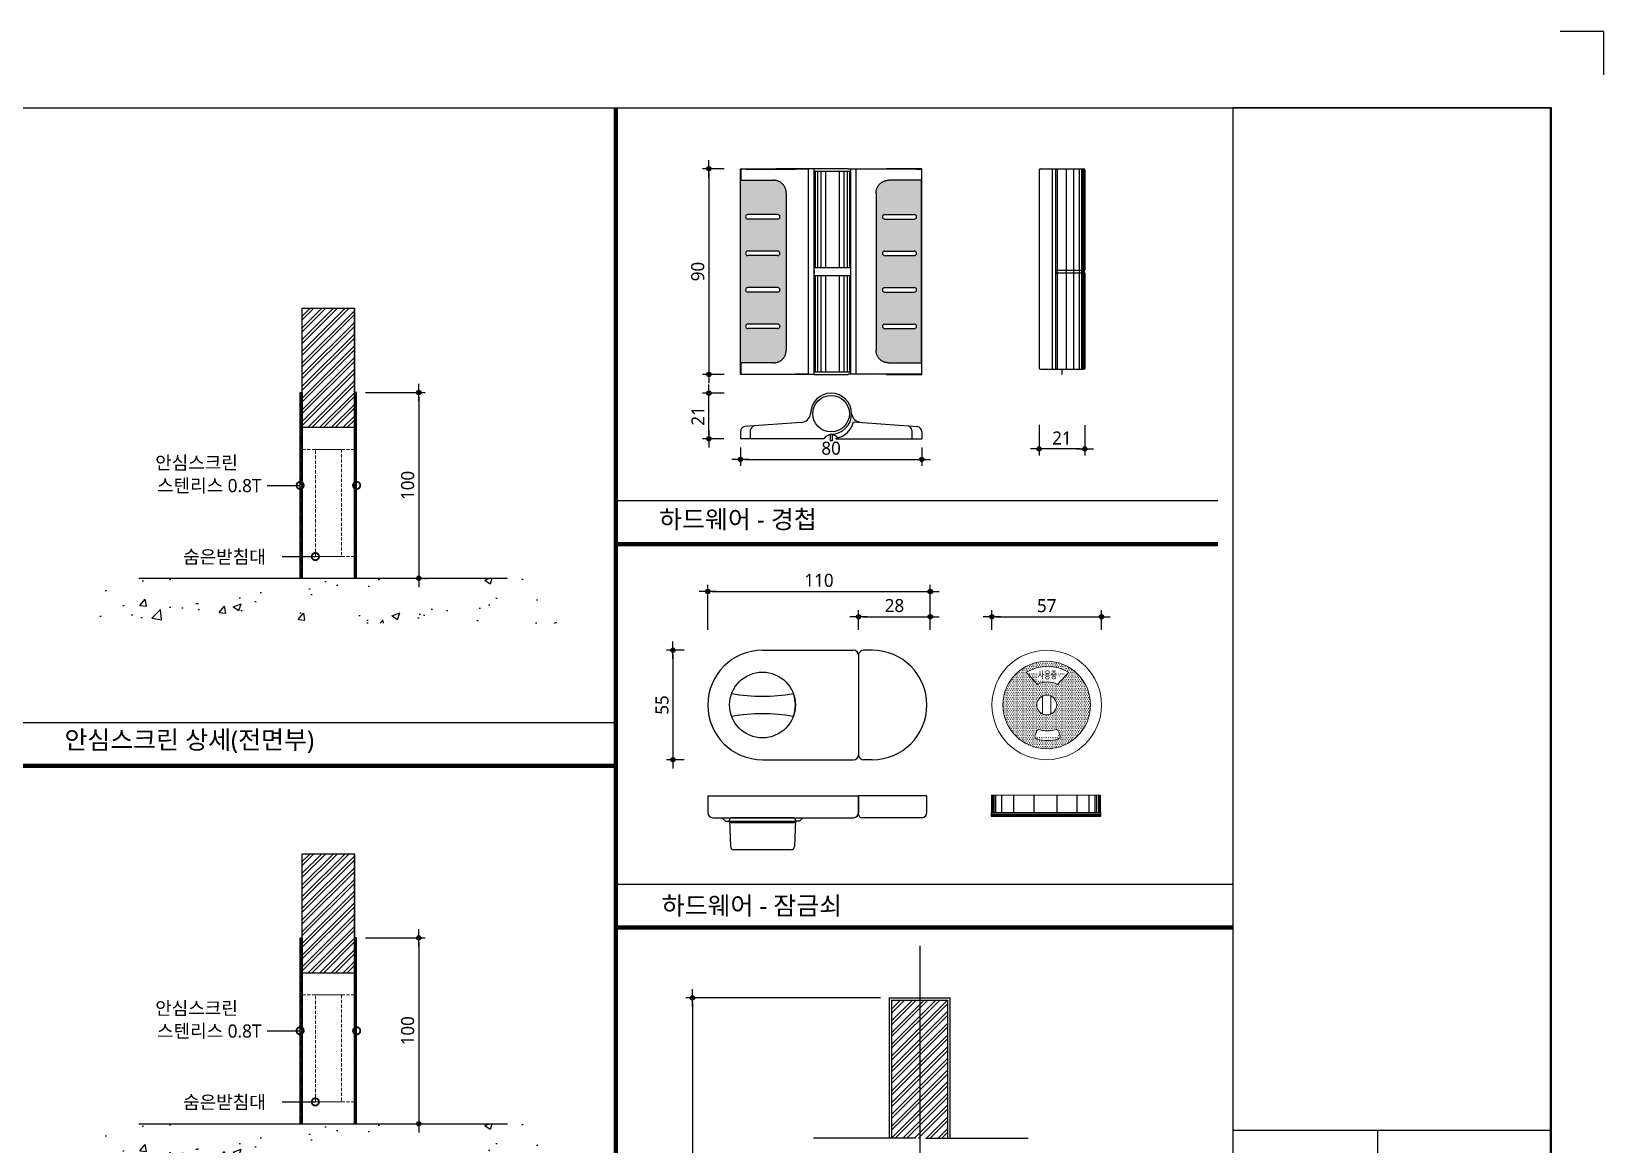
# Model space of a CAD drawing. Extents: x -255 to 8105, y -176 to 5714.
# Drawn here: x 4489 to 8105, y 3153 to 5714 of the extents above; entities that cross this region are included whole.
import ezdxf
from ezdxf.enums import TextEntityAlignment as Align

# ---------------------------------------------------------------- set-up
doc = ezdxf.new("R2010")
doc.units = 0
doc.header["$LTSCALE"] = 30
doc.linetypes.add('CEN', pattern=[62, 60, -1, 0, -1])
doc.linetypes.add('HIDDEN', pattern=[0.375, 0.25, -0.125])
doc.layers.get('0').update_dxf_attribs({"linetype": 'CONTINUOUS'})
doc.layers.get('DEFPOINTS').update_dxf_attribs({"linetype": 'CONTINUOUS'})
for name, color, linetype in [('02---제품선', 4, 'CONTINUOUS'), ('C', 2, 'CONTINUOUS'), ('curior-0Line', 252, 'CONTINUOUS'), ('DIM', 7, 'CONTINUOUS'), ('HAT', 8, 'CONTINUOUS'), ('HID', 9, 'HIDDEN'), ('TIT', 3, 'CONTINUOUS'), ('문자', 3, 'CONTINUOUS'), ('부자재', 4, 'CONTINUOUS'), ('잠금쇠(회전형)', 4, 'CONTINUOUS'), ('중심선', 1, 'CEN'), ('치수', 1, 'CONTINUOUS'), ('판넬', 2, 'CONTINUOUS'), ('해치', 8, 'CONTINUOUS')]:
    doc.layers.add(name, color=color, linetype=linetype)
doc.styles.add('HDW', font='gulim.ttc')
doc.styles.add('돋움', font='malgun.ttf')
doc.dimstyles.new('10', dxfattribs={"dimscale": 10, "dimtxt": 3, "dimasz": 1, "dimexe": 1.5, "dimexo": 2, "dimgap": 1, "dimtad": 1, "dimdec": 0, "dimlunit": 6, "dimtxsty": '돋움', "dimblk": 'DIMDOT', "dimcen": -1, "dimdle": 1.5, "dimclrt": 3, "dimazin": 3, "dimtfac": 1, "dimtdec": 0, "dimtix": 1, "dimtmove": 2, "dimatfit": 3, "dimldrblk": 'DIMDOT', "dimarcsym": 0})

# ---------------------------------------------------------------- blocks, each defined once
blk = doc.blocks.new('DIMDOT')
at = {"linetype": 'Continuous'}
blk.add_line((-2, 0), (2, 0), dxfattribs=at)
for radius in [0.5, 0.25]:
    blk.add_circle((0, 0), radius, dxfattribs=at)
blk = doc.blocks.new('*D569')
at = {"layer": 'DEFPOINTS', "color": 0}
for p in [(44190.8, -2335.7), (43678.8, -2444.3), (44190.8, -2444.3)]:
    blk.add_point(p, dxfattribs=at)
at = {"layer": 'DIM', "color": 0, "lineweight": -2, "ltscale": 10}
for p, q in [((43678.8, -2424.3), (43678.8, -2320.7)), ((43688.8, -2335.7), (44180.8, -2335.7)), ((44190.8, -2424.3), (44190.8, -2320.7))]:
    blk.add_line(p, q, dxfattribs=at)
at = {"layer": 'DIM', "color": 0, "lineweight": -2, "xscale": 10, "yscale": 10, "zscale": 10, "rotation": 180}
blk.add_blockref('DIMDOT', (43678.8, -2335.7), dxfattribs=at)
at = {"layer": 'DIM', "color": 0, "lineweight": -2, "xscale": 10, "yscale": 10, "zscale": 10}
blk.add_blockref('DIMDOT', (44190.8, -2335.7), dxfattribs=at)
at = {"layer": 'DIM', "color": 3, "insert": (43934.8, -2310.1), "char_height": 30, "attachment_point": 5, "style": '돋움'}
blk.add_mtext('110', dxfattribs=at)
blk = doc.blocks.new('*D570')
at = {"layer": 'DEFPOINTS', "color": 0}
for p in [(44190.8, -2393.7), (44025.8, -2444.3), (44190.8, -2444.3)]:
    blk.add_point(p, dxfattribs=at)
at = {"layer": 'DIM', "color": 0, "lineweight": -2, "ltscale": 10}
for p, q in [((44025.8, -2424.3), (44025.8, -2378.7)), ((44190.8, -2424.3), (44190.8, -2378.7)), ((44035.8, -2393.7), (44180.8, -2393.7))]:
    blk.add_line(p, q, dxfattribs=at)
at = {"layer": 'DIM', "color": 0, "lineweight": -2, "xscale": 10, "yscale": 10, "zscale": 10, "rotation": 180}
blk.add_blockref('DIMDOT', (44025.8, -2393.7), dxfattribs=at)
at = {"layer": 'DIM', "color": 0, "lineweight": -2, "xscale": 10, "yscale": 10, "zscale": 10}
blk.add_blockref('DIMDOT', (44190.8, -2393.7), dxfattribs=at)
at = {"layer": 'DIM', "color": 3, "insert": (44108.3, -2368.2), "char_height": 30, "attachment_point": 5, "style": '돋움'}
blk.add_mtext('28', dxfattribs=at)
blk = doc.blocks.new('*D571')
at = {"layer": 'DEFPOINTS', "color": 0}
for p in [(44584.5, -2393.7), (44332.5, -2444.3), (44584.5, -2444.3)]:
    blk.add_point(p, dxfattribs=at)
at = {"layer": 'DIM', "color": 0, "lineweight": -2, "ltscale": 10}
for p, q in [((44332.5, -2424.3), (44332.5, -2378.7)), ((44584.5, -2424.3), (44584.5, -2378.7)), ((44342.5, -2393.7), (44574.5, -2393.7))]:
    blk.add_line(p, q, dxfattribs=at)
at = {"layer": 'DIM', "color": 0, "lineweight": -2, "xscale": 10, "yscale": 10, "zscale": 10, "rotation": 180}
blk.add_blockref('DIMDOT', (44332.5, -2393.7), dxfattribs=at)
at = {"layer": 'DIM', "color": 0, "lineweight": -2, "xscale": 10, "yscale": 10, "zscale": 10}
blk.add_blockref('DIMDOT', (44584.5, -2393.7), dxfattribs=at)
at = {"layer": 'DIM', "color": 3, "insert": (44458.5, -2368.4), "char_height": 30, "attachment_point": 5, "style": '돋움'}
blk.add_mtext('57', dxfattribs=at)
blk = doc.blocks.new('*D572')
at = {"layer": 'DEFPOINTS', "color": 0}
for p in [(43736.5, -1363), (43681.4, -1836.1), (43736.5, -1836.1)]:
    blk.add_point(p, dxfattribs=at)
at = {"layer": 'DIM', "color": 0, "lineweight": -2, "ltscale": 10}
for p, q in [((43716.5, -1363), (43666.4, -1363)), ((43681.4, -1373), (43681.4, -1826.1)), ((43716.5, -1836.1), (43666.4, -1836.1))]:
    blk.add_line(p, q, dxfattribs=at)
at = {"layer": 'DIM', "color": 0, "lineweight": -2, "xscale": 10, "yscale": 10, "zscale": 10}
for p, rotation in [((43681.4, -1363), 90), ((43681.4, -1836.1), 270)]:
    blk.add_blockref('DIMDOT', p, dxfattribs=dict(at, rotation=rotation))
at = {"layer": 'DIM', "color": 3, "insert": (43655.9, -1599.5), "char_height": 30, "attachment_point": 5, "rotation": 90, "style": '돋움'}
blk.add_mtext('90', dxfattribs=at)
blk = doc.blocks.new('*D573')
at = {"layer": 'DEFPOINTS', "color": 0}
for p in [(43754.1, -1984.3), (44171.1, -1984.3), (44171.1, -2031.7)]:
    blk.add_point(p, dxfattribs=at)
at = {"layer": 'DIM', "color": 0, "lineweight": -2, "ltscale": 10}
for p, q in [((43754.1, -2004.3), (43754.1, -2046.7)), ((44171.1, -2004.3), (44171.1, -2046.7)), ((43764.1, -2031.7), (44161.1, -2031.7))]:
    blk.add_line(p, q, dxfattribs=at)
at = {"layer": 'DIM', "color": 0, "lineweight": -2, "xscale": 10, "yscale": 10, "zscale": 10, "rotation": 180}
blk.add_blockref('DIMDOT', (43754.1, -2031.7), dxfattribs=at)
at = {"layer": 'DIM', "color": 0, "lineweight": -2, "xscale": 10, "yscale": 10, "zscale": 10}
blk.add_blockref('DIMDOT', (44171.1, -2031.7), dxfattribs=at)
at = {"layer": 'DIM', "color": 3, "insert": (43962.6, -2006.2), "char_height": 30, "attachment_point": 5, "style": '돋움'}
blk.add_mtext('80', dxfattribs=at)
blk = doc.blocks.new('*D574')
at = {"layer": 'DEFPOINTS', "color": 0}
for p in [(43681.4, -1879.3), (43736.5, -1879.3), (43735.8, -1984.3)]:
    blk.add_point(p, dxfattribs=at)
at = {"layer": 'DIM', "color": 0, "lineweight": -2, "ltscale": 10}
for p, q in [((43716.5, -1879.3), (43666.4, -1879.3)), ((43681.4, -1974.3), (43681.4, -1889.3)), ((43715.8, -1984.3), (43666.4, -1984.3))]:
    blk.add_line(p, q, dxfattribs=at)
at = {"layer": 'DIM', "color": 0, "lineweight": -2, "xscale": 10, "yscale": 10, "zscale": 10}
for p, rotation in [((43681.4, -1879.3), 90), ((43681.4, -1984.3), 270)]:
    blk.add_blockref('DIMDOT', p, dxfattribs=dict(at, rotation=rotation))
at = {"layer": 'DIM', "color": 3, "insert": (43656.1, -1931.8), "char_height": 30, "attachment_point": 5, "rotation": 90, "style": '돋움'}
blk.add_mtext('21', dxfattribs=at)
blk = doc.blocks.new('*D575')
at = {"layer": 'DEFPOINTS', "color": 0}
for p in [(44440.9, -1932.1), (44545.9, -1932.9), (44440.9, -2007.8)]:
    blk.add_point(p, dxfattribs=at)
at = {"layer": 'DIM', "color": 0, "lineweight": -2, "ltscale": 10}
for p, q in [((44440.9, -1952.1), (44440.9, -2022.8)), ((44545.9, -1952.9), (44545.9, -2022.8)), ((44535.9, -2007.8), (44450.9, -2007.8))]:
    blk.add_line(p, q, dxfattribs=at)
at = {"layer": 'DIM', "color": 0, "lineweight": -2, "xscale": 10, "yscale": 10, "zscale": 10, "rotation": 180}
blk.add_blockref('DIMDOT', (44440.9, -2007.8), dxfattribs=at)
at = {"layer": 'DIM', "color": 0, "lineweight": -2, "xscale": 10, "yscale": 10, "zscale": 10}
blk.add_blockref('DIMDOT', (44545.9, -2007.8), dxfattribs=at)
at = {"layer": 'DIM', "color": 3, "insert": (44493.4, -1982.5), "char_height": 30, "attachment_point": 5, "style": '돋움'}
blk.add_mtext('21', dxfattribs=at)
blk = doc.blocks.new('*D576')
at = {"layer": 'DEFPOINTS', "color": 0}
for p in [(43644.5, -2470.9), (43598.8, -2722.9), (43644.5, -2722.9)]:
    blk.add_point(p, dxfattribs=at)
at = {"layer": 'DIM', "color": 0, "lineweight": -2, "ltscale": 10}
for p, q in [((43624.5, -2470.9), (43583.8, -2470.9)), ((43598.8, -2480.9), (43598.8, -2712.9)), ((43624.5, -2722.9), (43583.8, -2722.9))]:
    blk.add_line(p, q, dxfattribs=at)
at = {"layer": 'DIM', "color": 0, "lineweight": -2, "xscale": 10, "yscale": 10, "zscale": 10}
for p, rotation in [((43598.8, -2470.9), 90), ((43598.8, -2722.9), 270)]:
    blk.add_blockref('DIMDOT', p, dxfattribs=dict(at, rotation=rotation))
at = {"layer": 'DIM', "color": 3, "insert": (43573.6, -2596.9), "char_height": 30, "attachment_point": 5, "rotation": 90, "style": '돋움'}
blk.add_mtext('55', dxfattribs=at)
blk = doc.blocks.new('*D577')
at = {"layer": 'DEFPOINTS', "color": 0}
for p in [(44096.3, -3270.9), (43643.4, -5609.9), (44096.3, -5609.9)]:
    blk.add_point(p, dxfattribs=at)
at = {"layer": 'DIM', "color": 0, "lineweight": -2, "ltscale": 10}
for p, q in [((44076.3, -3270.9), (43628.4, -3270.9)), ((43643.4, -3280.9), (43643.4, -5599.9)), ((44076.3, -5609.9), (43628.4, -5609.9))]:
    blk.add_line(p, q, dxfattribs=at)
at = {"layer": 'DIM', "color": 0, "lineweight": -2, "xscale": 10, "yscale": 10, "zscale": 10}
for p, rotation in [((43643.4, -3270.9), 90), ((43643.4, -5609.9), 270)]:
    blk.add_blockref('DIMDOT', p, dxfattribs=dict(at, rotation=rotation))
at = {"layer": 'DIM', "color": 3, "insert": (43618.2, -4440.4), "char_height": 30, "attachment_point": 5, "rotation": 90, "style": '돋움'}
blk.add_mtext('VAR.', dxfattribs=at)
blk = doc.blocks.new('A$C13EB2441')
for p, q in [((0.84, 7.37), (0.84, 14.11)), ((0.84, 6.74), (0.84, 0))]:
    blk.add_line(p, q)
blk = doc.blocks.new('*D579')
at = {"layer": 'DEFPOINTS', "color": 0}
for p in [(42871.3, -3132.8), (42871.3, -3560.3), (43014.2, -3560.3)]:
    blk.add_point(p, dxfattribs=at)
at = {"layer": 'DIM', "color": 0, "lineweight": -2, "ltscale": 10}
for p, q in [((42891.3, -3132.8), (43029.2, -3132.8)), ((43014.2, -3142.8), (43014.2, -3550.3)), ((42891.3, -3560.3), (43029.2, -3560.3))]:
    blk.add_line(p, q, dxfattribs=at)
at = {"layer": 'DIM', "color": 0, "lineweight": -2, "xscale": 10, "yscale": 10, "zscale": 10}
for p, rotation in [((43014.2, -3132.8), 90), ((43014.2, -3560.3), 270)]:
    blk.add_blockref('DIMDOT', p, dxfattribs=dict(at, rotation=rotation))
at = {"layer": 'DIM', "color": 3, "insert": (42988.6, -3346.5), "char_height": 30, "attachment_point": 5, "rotation": 90, "style": '돋움'}
blk.add_mtext('100', dxfattribs=at)
blk = doc.blocks.new('_DOTSMALL')
at = {"color": 0, "linetype": 'ByBlock', "const_width": 0.5}
blk.add_lwpolyline([(-0.0625, 0, 1), (0.0625, 0, 1)], format="xyb", close=True, dxfattribs=at)
blk = doc.blocks.new('A$C63EC304E')
at = {"layer": '치수', "color": 1, "xscale": 2.5, "yscale": 2.5, "zscale": 2.5, "rotation": 234.3098741996962}
blk.add_blockref('_DOTSMALL', (0.31, 0.31), dxfattribs=at)
blk = doc.blocks.new('A$C2BC9653E')
at = {"layer": '치수', "xscale": 0.3333333333333333, "yscale": 0.3333333333333333, "zscale": 0.3333333333333333}
blk.add_blockref('A$C63EC304E', (0, 0), dxfattribs=at)
blk = doc.blocks.new('A$C7FC71301')
at = {"layer": '치수', "rotation": 180}
blk.add_blockref('A$C2BC9653E', (0.208, 0.208), dxfattribs=at)
blk = doc.blocks.new('A$C4A20372B')
at = {"layer": '치수'}
blk.add_blockref('A$C7FC71301', (0, 0), dxfattribs=at)
blk = doc.blocks.new('A$C566469F5')
at = {"layer": '치수'}
blk.add_blockref('A$C4A20372B', (0, 0), dxfattribs=at)
blk = doc.blocks.new('A$C7E317CD4')
at = {"layer": '해치', "xscale": 2, "yscale": 2, "zscale": 2}
blk.add_blockref('A$C566469F5', (0, 0), dxfattribs=at)
blk = doc.blocks.new('A$C601D7F27')
at = {"layer": '치수'}
blk.add_blockref('A$C7E317CD4', (0, 0), dxfattribs=at)
blk = doc.blocks.new('A$C38802C08')
at = {"layer": '치수'}
blk.add_blockref('A$C601D7F27', (0, 0), dxfattribs=at)
blk = doc.blocks.new('*D580')
at = {"layer": 'DEFPOINTS', "color": 0}
for p in [(42871.3, -1877.9), (42871.3, -2305.4), (43014.2, -2305.4)]:
    blk.add_point(p, dxfattribs=at)
at = {"layer": 'DIM', "color": 0, "lineweight": -2, "ltscale": 10}
for p, q in [((42891.3, -1877.9), (43029.2, -1877.9)), ((43014.2, -1887.9), (43014.2, -2295.4)), ((42891.3, -2305.4), (43029.2, -2305.4))]:
    blk.add_line(p, q, dxfattribs=at)
at = {"layer": 'DIM', "color": 0, "lineweight": -2, "xscale": 10, "yscale": 10, "zscale": 10}
for p, rotation in [((43014.2, -1877.9), 90), ((43014.2, -2305.4), 270)]:
    blk.add_blockref('DIMDOT', p, dxfattribs=dict(at, rotation=rotation))
at = {"layer": 'DIM', "color": 3, "insert": (42988.6, -2091.6), "char_height": 30, "attachment_point": 5, "rotation": 90, "style": '돋움'}
blk.add_mtext('100', dxfattribs=at)
blk = doc.blocks.new('UNI-16', base_point=(37634, -6761))
h = blk.add_hatch()
h.set_pattern_fill('ANSI31', color=2, style=0)
h.set_pattern_definition([(45, (40851.8218, -3842.0984), (-2.245064, 2.245064), [])])
h.paths.add_polyline_path([(42871.3, -2093.7, -1), (42871.3, -2089.5), (42871.3, -1877.9), (42866.3, -1877.9), (42866.3, -2305.4), (42871.3, -2305.4)])
h.paths.add_polyline_path([(42741.3, -2093.7), (42741.3, -2305.4), (42746.3, -2305.4), (42746.3, -1877.9), (42741.3, -1877.9), (42741.3, -2089.5, -0.156999), (42742.5, -2089.9, -0.72861)])
h = blk.add_hatch()
h.set_pattern_fill('ANSI31', color=2, style=0)
h.set_pattern_definition([(45, (40851.8218, -5097.0157), (-2.245064, 2.245064), [])])
h.paths.add_polyline_path([(42871.3, -3348.6, -1), (42871.3, -3344.5), (42871.3, -3132.8), (42866.3, -3132.8), (42866.3, -3560.3), (42871.3, -3560.3)])
h.paths.add_polyline_path([(42741.3, -3348.6), (42741.3, -3560.3), (42746.3, -3560.3), (42746.3, -3132.8), (42741.3, -3132.8), (42741.3, -3344.5, -0.156999), (42742.5, -3344.8, -0.72861)])
at = {"layer": 'HAT'}
h = blk.add_hatch(dxfattribs=at)
h.set_pattern_fill('ANSI32', color=256, scale=2, style=0)
h.set_pattern_definition([(45, (37664.973, -5682.088), (-13.470384, 13.470384), []), (45, (37673.953, -5682.088), (-13.470384, 13.470384), [])])
h.paths.add_polyline_path([(42866.3, -1684.1), (42746.3, -1684.1), (42746.3, -1958.7), (42866.3, -1958.7), (42866.3, -1877.9)])
h = blk.add_hatch(dxfattribs=at)
h.set_pattern_fill('ANSI32', color=256, scale=2, style=0)
h.set_pattern_definition([(45, (37664.973, -6937.005), (-13.470384, 13.470384), []), (45, (37673.953, -6937.005), (-13.470384, 13.470384), [])])
h.paths.add_polyline_path([(42866.3, -2939), (42746.3, -2939), (42746.3, -3213.7), (42866.3, -3213.7), (42866.3, -3132.8)])
h = blk.add_hatch(dxfattribs=at)
h.set_pattern_fill('ANSI32', color=256, scale=2, style=0)
h.set_pattern_definition([(45, (29313.655, -2220.004), (-13.470384, 13.470384), []), (45, (29322.636, -2220.004), (-13.470384, 13.470384), [])])
h.paths.add_polyline_path([(44231.3, -3593.9), (44231.3, -3275.9), (44166.3, -3275.9), (44166.3, -3593.9)])
h.paths.add_polyline_path([(44101.3, -3275.9), (44101.3, -3593.9), (44166.3, -3593.9), (44166.3, -3275.9)])
at = {"layer": '해치'}
h = blk.add_hatch(dxfattribs=at)
h.set_pattern_fill('DOTS', color=256, scale=2.628474)
h.set_pattern_definition([(0, (40792.3293, -1027.9636), (2.086351, 4.172702), [0, -4.172702])])
edge = h.paths.add_edge_path()
edge.add_line((43754.5, -1809.6), (43754.6, -1809.6))
edge.add_spline(control_points=[(43754.6, -1809.6), (43754.8, -1809.6), (43766.4, -1809.6)], knot_values=[-0.724312, -0.724312, -0.724312, 0.724312, 0.724312, 0.724312], weights=[1, 0.748956, 1], degree=2, periodic=0)
edge.add_line((43766.4, -1809.6), (43830.3, -1809.6))
edge.add_spline(control_points=[(43830.3, -1809.6), (43859.2, -1809.6), (43859.2, -1780.6)], knot_values=[-1.570796, -1.570796, -1.570796, 0, 0, 0], weights=[1, 0.707107, 1], degree=2, periodic=0)
edge.add_line((43859.2, -1780.6), (43859.2, -1418.4))
edge.add_spline(control_points=[(43859.2, -1418.4), (43859.2, -1389.5), (43830.3, -1389.5)], knot_values=[0, 0, 0, 1.570796, 1.570796, 1.570796], weights=[1, 0.707107, 1], degree=2, periodic=0)
edge.add_line((43830.3, -1389.5), (43766.4, -1389.5))
edge.add_spline(control_points=[(43766.4, -1389.5), (43754.8, -1389.5), (43754.6, -1389.5)], knot_values=[-0.724312, -0.724312, -0.724312, 0.724312, 0.724312, 0.724312], weights=[1, 0.748956, 1], degree=2, periodic=0)
edge.add_line((43754.5, -1389.5), (43754.5, -1809.6))
h.paths.add_polyline_path([(43839.5, -1468.3, -0.414214), (43844.7, -1473.5, -0.414214), (43839.5, -1478.8), (43771.1, -1478.8, -0.414214), (43765.9, -1473.5, -0.414214), (43771.1, -1468.3)], flags=16)
h.paths.add_polyline_path([(43839.5, -1552.3, -0.414214), (43844.7, -1557.5, -0.414214), (43839.5, -1562.8), (43771.1, -1562.8, -0.414214), (43765.9, -1557.5, -0.414214), (43771.1, -1552.3)], flags=16)
h.paths.add_polyline_path([(43839.5, -1636.3, -0.414214), (43844.7, -1641.6, -0.414214), (43839.5, -1646.8), (43771.1, -1646.8, -0.414214), (43765.9, -1641.6, -0.414214), (43771.1, -1636.3)], flags=16)
h.paths.add_polyline_path([(43839.5, -1720.3, -0.414214), (43844.7, -1725.6, -0.414214), (43839.5, -1730.8), (43771.1, -1730.8, -0.414214), (43765.9, -1725.6, -0.414214), (43771.1, -1720.3)], flags=16)
h = blk.add_hatch(dxfattribs=at)
h.set_pattern_fill('DOTS', color=256, scale=2.628474)
h.set_pattern_definition([(0, (40317.712, -1027.9636), (2.086351, 4.1727023), [0, -4.1727023])])
edge = h.paths.add_edge_path()
edge.add_spline(control_points=[(44066, -1418.4), (44066, -1389.5), (44094.9, -1389.5)], knot_values=[0, 0, 0, 1.570796, 1.570796, 1.570796], weights=[1, 0.707107, 1], degree=2, periodic=0)
edge.add_line((44094.9, -1389.5), (44158.8, -1389.5))
edge.add_spline(control_points=[(44158.8, -1389.5), (44170.4, -1389.5), (44170.6, -1389.5)], knot_values=[-0.724312, -0.724312, -0.724312, 0.724312, 0.724312, 0.724312], weights=[1, 0.748956, 1], degree=2, periodic=0)
edge.add_line((44170.7, -1389.5), (44170.7, -1809.6))
edge.add_line((44170.7, -1809.6), (44170.6, -1809.6))
edge.add_spline(control_points=[(44170.6, -1809.6), (44170.4, -1809.6), (44158.8, -1809.6)], knot_values=[-0.724312, -0.724312, -0.724312, 0.724312, 0.724312, 0.724312], weights=[1, 0.748956, 1], degree=2, periodic=0)
edge.add_line((44158.8, -1809.6), (44094.9, -1809.6))
edge.add_spline(control_points=[(44094.9, -1809.6), (44066, -1809.6), (44066, -1780.6)], knot_values=[-1.570796, -1.570796, -1.570796, 0, 0, 0], weights=[1, 0.707107, 1], degree=2, periodic=0)
edge.add_line((44066, -1780.6), (44066, -1418.4))
h.paths.add_polyline_path([(44085.7, -1468.3, 0.414214), (44080.5, -1473.5, 0.414214), (44085.7, -1478.8), (44154.1, -1478.8, 0.414214), (44159.3, -1473.5, 0.414214), (44154.1, -1468.3)], flags=16)
h.paths.add_polyline_path([(44085.7, -1552.3, 0.414214), (44080.5, -1557.5, 0.414214), (44085.7, -1562.8), (44154.1, -1562.8, 0.414214), (44159.3, -1557.5, 0.414214), (44154.1, -1552.3)], flags=16)
h.paths.add_polyline_path([(44085.7, -1636.3, 0.414214), (44080.5, -1641.6, 0.414214), (44085.7, -1646.8), (44154.1, -1646.8, 0.414214), (44159.3, -1641.6, 0.414214), (44154.1, -1636.3)], flags=16)
h.paths.add_polyline_path([(44085.7, -1720.3, 0.414214), (44080.5, -1725.6, 0.414214), (44085.7, -1730.8), (44154.1, -1730.8, 0.414214), (44159.3, -1725.6, 0.414214), (44154.1, -1720.3)], flags=16)
h = blk.add_hatch(dxfattribs=at)
h.set_pattern_fill('AR-CONC', color=256, style=0)
h.set_pattern_definition([(50, (40851.82, -3842.1), (182.185, -15.939), [19.05, -209.55]), (355, (40851.82, -3842.1), (-35.243, 191.057), [15.24, -167.64]), (100.451, (40867, -3843.43), (146.943, 175.117), [16.19, -178.09]), (46.184, (40851.82, -3791.3), (271.079, -42.042), [28.575, -314.325]), (96.636, (40874.4, -3794.8), (237.404, 247.426), [24.285, -267.135]), (351.184, (40851.82, -3791.3), (237.405, 247.425), [22.86, -251.46]), (21, (40877.22, -3804), (151.615, -102.2655), [19.05, -209.55]), (326, (40877.22, -3804), (61.802, 184.188), [15.24, -167.64]), (71.4514, (40889.86, -3812.52), (213.416, 81.923), [16.19, -178.09]), (37.5, (40851.82, -3842.1), (3.0886, 84.555), [0, -165.608, 0, -170.18, 0, -168.275]), (7.5, (40851.82, -3842.1), (66.8197, 100.1806), [0, -97.028, 0, -161.798, 0, -64.135]), (327.5, (40795.18, -3842.1), (135.5906, -5.7287), [0, -63.5, 0, -198.12, 0, -262.89]), (317.5, (40769.78, -3842.1), (148.129, 25.4265), [0, -82.55, 0, -131.572, 0, -186.69])])
h.paths.add_polyline_path([(43331.4, -2408.3), (43331.4, -2305.4), (42281.2, -2305.4), (42281.2, -2408.3)])
h = blk.add_hatch(dxfattribs=at)
h.set_pattern_fill('DOTS', color=256, scale=2.628474)
h.set_pattern_definition([(0, (38764.524, -6054.241), (2.086351, 4.1727023), [0, -4.1727023])])
edge = h.paths.add_edge_path(flags=16)
edge.add_arc((44458.5, -2596.9), 22.9, 0, 360)
edge = h.paths.add_edge_path(flags=16)
edge.add_arc((44460.3, -2592.5), 48.7, 61.8696, 118.1304)
edge.add_line((44411.6, -2521.2), (44437.4, -2549.6))
edge.add_arc((44460.3, -2609.3), 100.7, 61.0478, 118.9522)
edge.add_line((44509.1, -2521.2), (44483.3, -2549.6))
edge = h.paths.add_edge_path(flags=16)
edge.add_line((44486, -2658.3), (44488.8, -2666.5))
edge.add_arc((44482.2, -2668.8), 7, 284.5315, 379.1429)
edge.add_arc((44460.3, -2584.5), 94.1, 255.4685, 284.5315)
edge.add_arc((44438.5, -2668.8), 7, 160.8571, 255.4685)
edge.add_line((44434.7, -2658.3), (44431.9, -2666.5))
edge.add_arc((44441.3, -2660.6), 7, 72.2332, 160.8571)
edge.add_arc((44460.3, -2601.3), 55.3, 252.2332, 287.7668)
edge.add_arc((44479.4, -2660.6), 7, 19.1429, 107.7668)
h.paths.add_polyline_path([(44434, -2542.7), (44434, -2513.4), (44486.3, -2513.4), (44486.3, -2542.7)], flags=8)
h.paths.add_polyline_path([(44559.2, -2596.9, 1), (44357.9, -2596.9, 1)])
h = blk.add_hatch(dxfattribs=at)
h.set_pattern_fill('AR-CONC', color=256, style=0)
h.set_pattern_definition([(50, (40851.82, -5097.02), (182.185, -15.939), [19.05, -209.55]), (355, (40851.82, -5097.02), (-35.243, 191.057), [15.24, -167.64]), (100.451, (40867, -5098.34), (146.943, 175.117), [16.19, -178.09]), (46.184, (40851.82, -5046.22), (271.079, -42.042), [28.575, -314.325]), (96.636, (40874.4, -5049.72), (237.404, 247.426), [24.285, -267.135]), (351.184, (40851.82, -5046.22), (237.405, 247.425), [22.86, -251.46]), (21, (40877.22, -5058.92), (151.615, -102.2655), [19.05, -209.55]), (326, (40877.22, -5058.92), (61.802, 184.188), [15.24, -167.64]), (71.4514, (40889.86, -5067.44), (213.416, 81.923), [16.19, -178.09]), (37.5, (40851.82, -5097.016), (3.0886, 84.555), [0, -165.608, 0, -170.18, 0, -168.275]), (7.5, (40851.82, -5097.02), (66.8197, 100.1806), [0, -97.028, 0, -161.798, 0, -64.135]), (327.5, (40795.18, -5097.016), (135.5906, -5.7287), [0, -63.5, 0, -198.12, 0, -262.89]), (317.5, (40769.78, -5097.02), (148.129, 25.4265), [0, -82.55, 0, -131.572, 0, -186.69])])
h.paths.add_polyline_path([(43331.4, -3663.3), (43331.4, -3560.3), (42281.2, -3560.3), (42281.2, -3663.3)])
at = {"color": 2}
for p, q in [((45739.3, -1047), (45639.3, -1047)), ((45739.3, -1047), (45639.3, -1047)), ((45739.3, -1047), (45639.3, -1047)), ((45739.3, -1047), (45739.3, -1147)), ((45739.3, -1047), (45739.3, -1147)), ((45739.3, -1047), (45739.3, -1147)), ((45739.3, -1047), (45739.3, -1147)), ((45739.3, -1047), (45739.3, -1147)), ((45739.3, -1047), (45739.3, -1147)), ((45739.3, -1047), (45739.3, -1147)), ((45739.3, -1047), (45739.3, -1147)), ((45739.3, -1047), (45739.3, -1147)), ((45739.3, -1047), (45739.3, -1147)), ((45739.3, -1047), (45739.3, -1147)), ((44493.4, -1824.5), (44493.4, -1836.1)), ((42370.6, -2305.4), (43218.2, -2305.4)), ((42370.6, -3560.3), (43218.2, -3560.3))]:
    blk.add_line(p, q, dxfattribs=at)
at = {"color": 8}
for p, q in [((43467.1, -2126.5), (44852.4, -2126.5)), ((40119.3, -2637.1), (43467.1, -2637.1)), ((43467.1, -3009.2), (44886.8, -3009.2))]:
    blk.add_line(p, q, dxfattribs=at)
at = {"color": 2}
for points in [[(37634.4, -1222.8), (44886.8, -1222.8), (44886.8, -6761.2), (37634.4, -6761.2)], [(37634.4, -1222.8), (44886.8, -1222.8), (44886.8, -6761.2), (37634.4, -6761.2)], [(37634.4, -1222.8), (45616.4, -1222.8), (45616.4, -6761.2), (37634.4, -6761.2)], [(42741.3, -1877.9), (42746.3, -1877.9), (42746.3, -2305.4), (42741.3, -2305.4)], [(42871.3, -1877.9), (42866.3, -1877.9), (42866.3, -2305.4), (42871.3, -2305.4)], [(42741.3, -3132.8), (42746.3, -3132.8), (42746.3, -3560.3), (42741.3, -3560.3)], [(42871.3, -3132.8), (42866.3, -3132.8), (42866.3, -3560.3), (42871.3, -3560.3)]]:
    blk.add_lwpolyline(points, close=True, dxfattribs=at)
at = {"color": 8, "const_width": 10}
for points in [[(43467.1, -6761.2), (43467.1, -1222.8)], [(43467.1, -2226.5), (44852.4, -2226.5)], [(40119.3, -2737.1), (43467.1, -2737.1)], [(43467.1, -3109.2), (44886.8, -3109.2)]]:
    blk.add_lwpolyline(points, dxfattribs=at)
at = {"layer": '02---제품선'}
for p, q in [((43804.8, -2470.9), (44014.2, -2470.9)), ((44025.8, -2482.5), (44025.8, -2711.3)), ((44025.8, -2482.5), (44025.8, -2711.3)), ((44056.8, -2470.9), (44037.4, -2470.9)), ((43804.8, -2722.9), (44014.2, -2722.9)), ((44056.8, -2722.9), (44037.4, -2722.9)), ((43678.8, -2805.9), (44025.8, -2805.9)), ((43678.8, -2805.9), (43678.8, -2844.7)), ((44025.8, -2805.9), (44025.8, -2844.7)), ((44182.8, -2805.9), (44025.8, -2805.9)), ((44025.8, -2848.5), (44025.8, -2805.9)), ((44182.8, -2844.7), (44182.8, -2805.9)), ((43690.5, -2856.3), (43711.8, -2856.3)), ((43711.8, -2856.3), (43897.9, -2856.3)), ((43719.5, -2864), (43711.8, -2856.3)), ((43876.5, -2856.3), (43733.1, -2856.3)), ((43890.1, -2864), (43897.9, -2856.3)), ((43897.9, -2856.3), (44014.2, -2856.3)), ((44171.2, -2856.3), (44033.6, -2856.3)), ((43719.5, -2864), (43727.3, -2864)), ((43727.3, -2864), (43882.4, -2864)), ((43729.2, -2864), (43729.2, -2860.2)), ((43729.2, -2862.1), (43731.3, -2922.5)), ((43876.5, -2867.9), (43733.1, -2867.9)), ((43880.5, -2862.1), (43878.4, -2922.5)), ((43880.4, -2864), (43880.4, -2860.2)), ((43890.1, -2864), (43882.4, -2864)), ((43870.6, -2929.9), (43739, -2929.9))]:
    blk.add_line(p, q, dxfattribs=at)
blk.add_circle((43804.8, -2596.9), 75.6, dxfattribs=at)
blk.add_circle((43804.8, -2596.9), 75.6, dxfattribs=at)
for centre, radius, start, end in [((43804.8, -2596.9), 126, 90, 180), ((44014.2, -2482.5), 11.6, 0, 90), ((44037.4, -2482.5), 11.6, 90, 180), ((44056.8, -2596.9), 126, 0, 90), ((43804.8, -2596.9), 126, 180, 270), ((43804.8, -2160.1), 416.6, 260.2031, 279.7969), ((43804.8, -2596.9), 75.6, 340.7512, 19.2488), ((44056.8, -2596.9), 126, 270, 0), ((43804.8, -3033.7), 416.6, 80.2031, 99.7969), ((44014.2, -2711.3), 11.6, 270, 0), ((44037.4, -2711.3), 11.6, 180, 270), ((43690.5, -2844.7), 11.6, 180, 270), ((43733.1, -2860.2), 3.88, 90, 180), ((43876.5, -2860.2), 3.88, 0, 90), ((44014.2, -2844.7), 11.6, 270, 0), ((44033.6, -2848.5), 7.75, 180, 270), ((44171.2, -2844.7), 11.6, 270, 0), ((43733.1, -2864), 3.88, 180, 270), ((43876.5, -2864), 3.88, 270, 0), ((43739, -2922.2), 7.75, 182, 270), ((43870.6, -2922.2), 7.75, 270, 358)]:
    blk.add_arc(centre, radius, start, end, dxfattribs=at)
at = {"layer": 'C'}
for p, q in [((44101.3, -3275.9), (44101.3, -3593.9)), ((44101.3, -3275.9), (44231.3, -3275.9)), ((44231.3, -3593.9), (44231.3, -3275.9))]:
    blk.add_line(p, q, dxfattribs=at)
at = {"layer": 'curior-0Line'}
for p, q in [((44886.8, -1222.8), (44886.8, -6760.4)), ((44887.1, -3575.3), (45619.2, -3575.3)), ((45219.4, -3575.3), (45219.4, -4129.1))]:
    blk.add_line(p, q, dxfattribs=at)
blk.add_lwpolyline([(45619.2, -1222.8), (44886.8, -1222.8), (44886.8, -6761.2), (45619.2, -6761.2)], close=True, dxfattribs=at)
at = {"layer": 'HID', "lineweight": 15}
for points in [[(42746.3, -1958.7), (42866.3, -1958.7), (42866.3, -2008.7), (42746.3, -2008.7)], [(42776.3, -2008.7), (42836.3, -2008.7), (42836.3, -2255.4), (42776.3, -2255.4)], [(42746.3, -2255.4), (42866.3, -2255.4), (42866.3, -2305.4), (42746.3, -2305.4)], [(42746.3, -3213.7), (42866.3, -3213.7), (42866.3, -3263.7), (42746.3, -3263.7)], [(42776.3, -3263.7), (42836.3, -3263.7), (42836.3, -3510.3), (42776.3, -3510.3)], [(42746.3, -3510.3), (42866.3, -3510.3), (42866.3, -3560.3), (42746.3, -3560.3)]]:
    blk.add_lwpolyline(points, close=True, dxfattribs=at)
at = {"layer": '부자재'}
for p, q in [((43754.1, -1363), (43835.4, -1363)), ((43754.1, -1836.1), (43754.1, -1363)), ((43754.1, -1363), (43754.6, -1363.5)), ((43754.6, -1363.5), (43754.6, -1389.5)), ((43766.4, -1363.8), (43880, -1364)), ((43835.6, -1363.1), (43835.4, -1363)), ((43923.2, -1363.1), (43835.6, -1363.1)), ((43910.6, -1834.9), (43910.6, -1364.2)), ((43923.2, -1363.1), (43923.2, -1836)), ((43923.2, -1363.1), (43923.2, -1363.1)), ((44002, -1363.1), (44089.6, -1363.1)), ((44007.3, -1363.1), (44007.3, -1836)), ((44019.9, -1834.9), (44019.9, -1364.2)), ((44158.8, -1363.8), (44045.2, -1364)), ((44089.6, -1363.1), (44089.8, -1363)), ((44171.1, -1363), (44089.8, -1363)), ((44171.1, -1363), (44170.6, -1363.5)), ((44170.6, -1363.5), (44170.6, -1389.5)), ((44171.1, -1836.1), (44171.1, -1363)), ((44440.9, -1366), (44440.9, -1821.5)), ((44443.9, -1363), (44542.9, -1363)), ((44470.9, -1363), (44470.9, -1824.5)), ((44478.5, -1363), (44478.5, -1824.5)), ((44545.9, -1366), (44545.9, -1596.6)), ((43754.5, -1809.6), (43754.5, -1389.5)), ((43754.5, -1389.5), (43754.6, -1389.5)), ((43766.4, -1389.5), (43830.3, -1389.5)), ((44158.8, -1389.5), (44094.9, -1389.5)), ((44170.7, -1389.5), (44170.6, -1389.5)), ((44170.7, -1809.6), (44170.7, -1389.5)), ((43859.2, -1418.4), (43859.2, -1780.6)), ((44066, -1418.4), (44066, -1780.6)), ((43923.4, -1596), (43923.4, -1603.3)), ((44478.5, -1596.6), (44545.9, -1596.6)), ((44478.5, -1602.6), (44545.9, -1602.6)), ((44545, -1596.6), (44545, -1602.6)), ((44545.9, -1602.6), (44545.9, -1821.5)), ((43754.6, -1835.6), (43754.1, -1836.1)), ((43835.4, -1836.1), (43754.1, -1836.1)), ((43754.6, -1809.6), (43754.5, -1809.6)), ((43754.6, -1809.6), (43754.6, -1835.6)), ((43830.3, -1809.6), (43766.4, -1809.6)), ((43766.4, -1835.3), (43880, -1835.1)), ((43835.6, -1836), (43835.4, -1836.1)), ((43835.6, -1836), (43923.2, -1836)), ((44089.6, -1836), (44002, -1836)), ((44158.8, -1835.3), (44045.2, -1835.1)), ((44089.6, -1836), (44089.8, -1836.1)), ((44089.8, -1836.1), (44171.1, -1836.1)), ((44094.9, -1809.6), (44158.8, -1809.6)), ((44170.6, -1809.6), (44170.7, -1809.6)), ((44170.6, -1809.6), (44170.6, -1835.6)), ((44170.6, -1835.6), (44171.1, -1836.1)), ((44443.9, -1824.5), (44542.9, -1824.5)), ((43893.5, -1946.8), (43763.8, -1955.8)), ((44014.2, -1945.3), (44161.1, -1955.8)), ((43754.1, -1967.7), (43754.1, -1984.3)), ((43945.8, -1984.3), (43754.1, -1984.3)), ((43776.6, -1964.7), (43776.6, -1984.3)), ((43960.3, -1974.4), (43960.3, -1988.8)), ((43964.8, -1974.4), (43964.8, -1988.8)), ((43973.3, -1983.5), (43973.3, -1984.3)), ((43973.3, -1984.3), (44171.1, -1984.3)), ((44148.6, -1964.7), (44148.6, -1984.3)), ((44171.1, -1967.7), (44171.1, -1984.3)), ((43964.8, -1988.8), (43960.3, -1988.8))]:
    blk.add_line(p, q, dxfattribs=at)
blk.add_circle((43962.6, -1926.6), 42.1, dxfattribs=at)
for centre, radius, start, end in [((44443.9, -1366), 3, 90, 180), ((44542.9, -1366), 3, 0, 90), ((44443.9, -1821.5), 3, 180, 270), ((44542.9, -1821.5), 3, 270, 0), ((43962.6, -1926.6), 47.2, 270, 180), ((43892.3, -1923.5), 23.3, 272.9231, 352.4724), ((43964.2, -1932.8), 51.5, 280.084, 345.9792), ((44032.9, -1923.5), 23.3, 187.5276, 267.0769), ((43766.6, -1968.1), 12.6, 101.7765, 181.6712), ((43791.9, -1968.9), 15.9, 113.4077, 164.5497), ((43969, -2002.7), 29.6, 102.5267, 141.5475), ((43956.2, -2002.7), 29.6, 43.1003, 77.4733), ((44133.3, -1968.9), 15.9, 15.4503, 67.3004), ((44158.5, -1968.1), 12.6, 358.3288, 78.2235)]:
    blk.add_arc(centre, radius, start, end, dxfattribs=at)
for points, weights in [([(43766.4, -1363.8), (43754.8, -1363.7), (43754.6, -1363.5)], [1, 0.748955720789, 1]), ([(43910.6, -1364.2), (43897, -1364), (43880, -1364)], [1, 0.964784765128, 1]), ([(43923.2, -1363.1), (43923.2, -1363.1), (43923.2, -1363.1)], [1, 0.999924701899, 1]), ([(44158.8, -1363.8), (44170.4, -1363.7), (44170.6, -1363.5)], [1, 0.748955720789, 1]), ([(43754.6, -1389.5), (43754.8, -1389.5), (43766.4, -1389.5)], [1, 0.748955720789, 1]), ([(43859.2, -1418.4), (43859.2, -1389.5), (43830.3, -1389.5)], [1, 0.707106781187, 1]), ([(44066, -1418.4), (44066, -1389.5), (44094.9, -1389.5)], [1, 0.707106781187, 1]), ([(44170.6, -1389.5), (44170.4, -1389.5), (44158.8, -1389.5)], [1, 0.748955720789, 1]), ([(43923.2, -1603.3), (43923.2, -1603.3), (43923.2, -1603.3)], [1, 0.999862102782, 1]), ([(43830.3, -1809.6), (43859.2, -1809.6), (43859.2, -1780.6)], [1, 0.707106781187, 1]), ([(44094.9, -1809.6), (44066, -1809.6), (44066, -1780.6)], [1, 0.707106781187, 1]), ([(43766.4, -1809.6), (43754.8, -1809.6), (43754.6, -1809.6)], [1, 0.748955720789, 1]), ([(43754.6, -1835.6), (43754.8, -1835.3), (43766.4, -1835.3)], [1, 0.748955720789, 1]), ([(43880, -1835.1), (43897, -1835.1), (43910.6, -1834.9)], [1, 0.964784765128, 1]), ([(43923.2, -1836.2), (43923.2, -1836.2), (43923.2, -1836.2)], [1, 0.999734260157, 1]), ([(44158.8, -1809.6), (44170.4, -1809.6), (44170.6, -1809.6)], [1, 0.748955720789, 1]), ([(44170.6, -1835.6), (44170.4, -1835.3), (44158.8, -1835.3)], [1, 0.748955720789, 1])]:
    blk.add_rational_spline(points, weights, degree=2, dxfattribs=at)
for points, weights, knots in [([(44002, -1363.1), (44002, -1363.1), (43962.6, -1363.1), (43923.2, -1363.1), (43923.2, -1363.1)], [1, 0.707106781186, 1, 0.707106781186, 1], [-1.570796, -1.570796, -1.570796, 0, 0, 1.570796, 1.570796, 1.570796]), ([(43923.2, -1368.3), (43935.8, -1368.3), (43962.6, -1368.3), (44007.3, -1368.3), (44007.3, -1368.3)], [0.872453400774, 0.800943102543, 1, 0.707106781186, 1], [-1.067549, -1.067549, -1.067549, 0, 0, 1.570796, 1.570796, 1.570796]), ([(44007.3, -1590.7), (44007.3, -1590.7), (43967.2, -1590.7), (43937.3, -1590.7), (43923.2, -1590.7)], [1, 0.742797744768, 1, 0.794611058848, 0.917248923756], [-1.467114, -1.467114, -1.467114, 0, 0, 1.171564, 1.171564, 1.171564]), ([(43923.2, -1608.6), (43934.3, -1608.6), (43958, -1608.6), (43998, -1608.6), (44006.3, -1608.6)], [0.884455168565, 0.830422605945, 1, 0.742797744768, 1], [-0.967291, -0.967291, -0.967291, 0, 0, 1.467114, 1.467114, 1.467114]), ([(43923.2, -1836.2), (43923.2, -1836.2), (43962.6, -1836.2), (44002, -1836.2), (44002, -1836.2)], [1, 0.707106781186, 1, 0.707106781186, 1], [-1.570796, -1.570796, -1.570796, 0, 0, 1.570796, 1.570796, 1.570796]), ([(44007.3, -1830.9), (44007.3, -1830.9), (43962.6, -1830.9), (43935.8, -1830.9), (43923.2, -1830.9)], [1, 0.707106781186, 1, 0.800943102543, 0.872453400774], [-1.570796, -1.570796, -1.570796, 0, 0, 1.067549, 1.067549, 1.067549])]:
    blk.add_rational_spline(points, weights, degree=2, knots=knots, dxfattribs=at)
blk.add_open_spline([(43923.4, -1596), (43923.4, -1596), (43923.4, -1596), (43923.3, -1596), (43923.2, -1596), (43923.2, -1596)], degree=3, knots=[-0.00189331, -0.00189331, -0.00189331, -0.00189331, 0, 0, 0.05421316, 0.05421316, 0.05421316, 0.05421316], dxfattribs=at)
at = {"layer": '잠금쇠(회전형)', "linetype": 'Continuous', "lineweight": 15}
for p, q in [((44411.6, -2521.2), (44437.4, -2549.6)), ((44509.1, -2521.2), (44483.3, -2549.6)), ((44448.6, -2576.1), (44448.6, -2617.4)), ((44467.6, -2576.6), (44467.6, -2617.8)), ((44434.7, -2658.3), (44431.9, -2666.5)), ((44486, -2658.3), (44488.8, -2666.5)), ((44331.8, -2804.4), (44582.1, -2804.4)), ((44331.8, -2804.4), (44331.8, -2844.6)), ((44332.5, -2804.4), (44332.5, -2844.6)), ((44582.1, -2804.4), (44582.1, -2844.6)), ((44331, -2844.6), (44583, -2844.6)), ((44331, -2852.4), (44331, -2844.6)), ((44331, -2852.1), (44583, -2852.1)), ((44583, -2852.4), (44583, -2844.6))]:
    blk.add_line(p, q, dxfattribs=at)
for radius in [126, 100.6, 22.9]:
    blk.add_circle((44458.5, -2596.9), radius, dxfattribs=at)
for centre, radius, start, end in [((44460.3, -2609.3), 100.7, 61.0478, 118.9522), ((44460.3, -2592.5), 48.7, 61.8696, 118.1304), ((44438.5, -2668.8), 7, 160.8571, 255.4685), ((44441.3, -2660.6), 7, 72.2332, 160.8571), ((44460.3, -2584.5), 94.1, 255.4685, 284.5315), ((44460.3, -2601.3), 55.3, 252.2332, 287.7668), ((44479.4, -2660.6), 7, 19.1429, 107.7668), ((44482.2, -2668.8), 7, 284.5315, 19.1429)]:
    blk.add_arc(centre, radius, start, end, dxfattribs=at)
at = {"layer": '중심선'}
blk.add_line((44166.3, -3151.3), (44166.3, -6387.5), dxfattribs=at)
at = {"layer": '치수'}
for p, q in [((42665.3, -2091.6), (42741.3, -2091.6)), ((42700.3, -2255.4), (42776.3, -2255.4)), ((42665.3, -3346.5), (42741.3, -3346.5)), ((42700.3, -3510.3), (42776.3, -3510.3))]:
    blk.add_line(p, q, dxfattribs=at)
at = {"layer": '판넬', "color": 1}
for p, q in [((42746.3, -2305.4), (42746.3, -1684.1)), ((42866.3, -2305.4), (42866.3, -1684.1)), ((42746.3, -3560.3), (42746.3, -2939)), ((42866.3, -3560.3), (42866.3, -2939)), ((44096.3, -3270.9), (44096.3, -3593.9)), ((44096.3, -3270.9), (44236.3, -3270.9)), ((44236.3, -3593.9), (44236.3, -3270.9))]:
    blk.add_line(p, q, dxfattribs=at)
for points in [[(42746.3, -1684.1), (42866.3, -1684.1), (42866.3, -1958.7), (42746.3, -1958.7)], [(42746.3, -2939), (42866.3, -2939), (42866.3, -3213.7), (42746.3, -3213.7)]]:
    blk.add_lwpolyline(points, close=True, dxfattribs=at)
at = {"layer": '해치'}
for p, q in [((43925.8, -1368.3), (43925.8, -1590.7)), ((43931.1, -1368.3), (43931.1, -1590.7)), ((43938.9, -1368.3), (43938.9, -1590.7)), ((43949.5, -1368.3), (43949.5, -1590.7)), ((43981, -1368.3), (43981, -1590.7)), ((43991.5, -1368.3), (43991.5, -1590.7)), ((43999.4, -1368.3), (43999.4, -1590.7)), ((44004.7, -1368.3), (44004.7, -1590.7)), ((44483.1, -1824.5), (44483.1, -1363)), ((44504, -1824.5), (44504, -1363)), ((44521.1, -1824.5), (44521.1, -1363)), ((44533.6, -1824.5), (44533.6, -1363)), ((44539.3, -1824.5), (44539.3, -1363)), ((44542.1, -1824.5), (44542.1, -1363)), ((44544, -1824.5), (44544, -1363)), ((44545.2, -1824.5), (44545.2, -1363)), ((44545.6, -1596.6), (44545.6, -1363)), ((44545.8, -1596.6), (44545.8, -1363)), ((43839.5, -1468.3), (43771.1, -1468.3)), ((43839.5, -1478.8), (43771.1, -1478.8)), ((44085.7, -1468.3), (44154.1, -1468.3)), ((44085.7, -1478.8), (44154.1, -1478.8)), ((43839.5, -1552.3), (43771.1, -1552.3)), ((44085.7, -1552.3), (44154.1, -1552.3)), ((43839.5, -1562.8), (43771.1, -1562.8)), ((44085.7, -1562.8), (44154.1, -1562.8)), ((43925.8, -1608.6), (43925.8, -1830.9)), ((43931.1, -1608.6), (43931.1, -1830.9)), ((43938.9, -1608.6), (43938.9, -1830.9)), ((43949.5, -1608.6), (43949.5, -1830.9)), ((43981, -1608.6), (43981, -1830.9)), ((43991.5, -1608.6), (43991.5, -1830.9)), ((43999.4, -1608.6), (43999.4, -1830.9)), ((44004.7, -1608.6), (44004.7, -1830.9)), ((44545.6, -1824.5), (44545.6, -1602.6)), ((44545.8, -1824.5), (44545.8, -1602.6)), ((43839.5, -1636.3), (43771.1, -1636.3)), ((43839.5, -1646.8), (43771.1, -1646.8)), ((44085.7, -1636.3), (44154.1, -1636.3)), ((44085.7, -1646.8), (44154.1, -1646.8)), ((43839.5, -1720.3), (43771.1, -1720.3)), ((43839.5, -1730.8), (43771.1, -1730.8)), ((44085.7, -1720.3), (44154.1, -1720.3)), ((44085.7, -1730.8), (44154.1, -1730.8)), ((44334.1, -2804.4), (44334.1, -2844.6)), ((44336.6, -2804.4), (44336.6, -2844.6)), ((44340.9, -2804.4), (44340.9, -2844.6)), ((44354.5, -2804.4), (44354.5, -2844.6)), ((44382.2, -2804.4), (44382.2, -2844.6)), ((44428.5, -2804.4), (44428.5, -2844.6)), ((44481.6, -2804.4), (44481.6, -2844.6)), ((44527.9, -2804.4), (44527.9, -2844.6)), ((44555.7, -2804.4), (44555.7, -2844.6)), ((44569.2, -2804.4), (44569.2, -2844.6)), ((44573, -2804.4), (44573, -2844.6)), ((44577.4, -2804.4), (44577.4, -2844.6)), ((44579.8, -2804.4), (44579.8, -2844.6)), ((44581.4, -2804.4), (44581.4, -2844.6)), ((44331, -2847.2), (44583, -2847.2)), ((44331, -2848.5), (44583, -2848.5)), ((44331, -2849.8), (44583, -2849.8)), ((44331, -2850.6), (44583, -2850.6)), ((44331, -2851.3), (44583, -2851.3)), ((44331, -2852.4), (44583, -2852.4))]:
    blk.add_line(p, q, dxfattribs=at)
for centre, start, end in [((43771.1, -1473.5), 90, 180), ((43771.1, -1473.5), 180, 270), ((43839.5, -1473.5), 0, 90), ((43839.5, -1473.5), 270, 0), ((44085.7, -1473.5), 90, 180), ((44085.7, -1473.5), 180, 270), ((44154.1, -1473.5), 0, 90), ((44154.1, -1473.5), 270, 0), ((43771.1, -1557.5), 90, 180), ((43839.5, -1557.5), 0, 90), ((44085.7, -1557.5), 90, 180), ((44154.1, -1557.5), 0, 90), ((43771.1, -1557.5), 180, 270), ((43839.5, -1557.5), 270, 0), ((44085.7, -1557.5), 180, 270), ((44154.1, -1557.5), 270, 0), ((43771.1, -1641.6), 90, 180), ((43771.1, -1641.6), 180, 270), ((43839.5, -1641.6), 0, 90), ((43839.5, -1641.6), 270, 0), ((44085.7, -1641.6), 90, 180), ((44085.7, -1641.6), 180, 270), ((44154.1, -1641.6), 0, 90), ((44154.1, -1641.6), 270, 0), ((43771.1, -1725.6), 90, 180), ((43771.1, -1725.6), 180, 270), ((43839.5, -1725.6), 0, 90), ((43839.5, -1725.6), 270, 0), ((44085.7, -1725.6), 90, 180), ((44085.7, -1725.6), 180, 270), ((44154.1, -1725.6), 0, 90), ((44154.1, -1725.6), 270, 0)]:
    blk.add_arc(centre, 5.26, start, end, dxfattribs=at)
at = {"xscale": 35, "yscale": 35, "zscale": 35, "rotation": 270}
blk.add_blockref('A$C13EB2441', (43921.8, -3564.6), dxfattribs=at)
at = {"layer": '해치', "xscale": 20, "yscale": 20, "zscale": 20}
for p in [(42737.1, -2095.8), (42867.1, -2095.8), (42772.1, -2259.5), (42737.1, -3350.7), (42867.1, -3350.7), (42772.1, -3514.4)]:
    blk.add_blockref('A$C38802C08', p, dxfattribs=at)
at = {"layer": 'TIT', "style": '돋움'}
for s, p in [('하드웨어 - 경첩', (43929.5, -2190.8)), ('안심스크린 상세(전면부)', (42773.3, -2698)), ('하드웨어 - 잠금쇠', (43987.9, -3079.7))]:
    blk.add_text(s, height=42, dxfattribs=at).set_placement(p, align=Align.RIGHT)
at = {"layer": '문자', "style": '돋움'}
for s, p in [('안심스크린', (42503, -2038.9)), ('스텐리스 0.8T', (42532.2, -2091.7)), ('숨은받침대', (42567.2, -2255.5)), ('안심스크린', (42503, -3293.9)), ('스텐리스 0.8T', (42532.2, -3346.7)), ('숨은받침대', (42567.2, -3510.4))]:
    blk.add_text(s, height=30.34, dxfattribs=at).set_placement(p, align=Align.MIDDLE)
at = {"layer": '잠금쇠(회전형)', "linetype": 'Continuous', "lineweight": 15, "style": 'HDW', "width": 0.659278}
blk.add_text('사용중', height=16.4, dxfattribs=at).set_placement((44437.9, -2536), (44482.2, -2536), align=Align.FIT)
at = {"layer": 'DIM', "ltscale": 10}
for base, p1, p2, angle, text, picture, middle in [((43681.4, -1836.1), (43736.5, -1363), (43736.5, -1836.1), 90, '90', '*D572', (43655.9, -1599.5)), ((43681.4, -1879.3), (43735.8, -1984.3), (43736.5, -1879.3), 90, '21', '*D574', (43656.1, -1931.8)), ((44440.9, -2007.8), (44545.9, -1932.9), (44440.9, -1932.1), 180, '21', '*D575', (44493.4, -1982.5)), ((43598.8, -2722.9), (43644.5, -2470.9), (43644.5, -2722.9), 90, '55', '*D576', (43573.6, -2596.9)), ((43643.4, -5609.9), (44096.3, -3270.9), (44096.3, -5609.9), 90, 'VAR.', '*D577', (43618.2, -4440.4))]:
    dim = blk.add_linear_dim(base=base, p1=p1, p2=p2, angle=angle, text=text, dimstyle='10', override={"dimtxsty": '돋움'}, dxfattribs=at)
    dim.commit()
    dim.dimension.update_dxf_attribs({"geometry": picture, "text_midpoint": middle})
for base, p1, p2, picture, middle in [((43014.2, -2305.4), (42871.3, -1877.9), (42871.3, -2305.4), '*D580', (42988.6, -2091.6)), ((43014.2, -3560.3), (42871.3, -3132.8), (42871.3, -3560.3), '*D579', (42988.6, -3346.5))]:
    dim = blk.add_linear_dim(base=base, p1=p1, p2=p2, angle=90, text='100', dimstyle='10', dxfattribs=at)
    dim.commit()
    dim.dimension.update_dxf_attribs({"geometry": picture, "text_midpoint": middle})
for base, p1, p2, text, picture, middle in [((44171.1, -2031.7), (43754.1, -1984.3), (44171.1, -1984.3), '80', '*D573', (43962.6, -2006.2)), ((44190.8, -2335.7), (43678.8, -2444.3), (44190.8, -2444.3), '110', '*D569', (43934.8, -2310.1)), ((44190.8, -2393.7), (44025.8, -2444.3), (44190.8, -2444.3), '28', '*D570', (44108.3, -2368.2)), ((44584.5, -2393.7), (44332.5, -2444.3), (44584.5, -2444.3), '57', '*D571', (44458.5, -2368.4))]:
    dim = blk.add_linear_dim(base=base, p1=p1, p2=p2, text=text, dimstyle='10', override={"dimtxsty": '돋움'}, dxfattribs=at)
    dim.commit()
    dim.dimension.update_dxf_attribs({"geometry": picture, "text_midpoint": middle})

msp = doc.modelspace()

# ---------------------------------------------------------------- block references
msp.add_blockref('UNI-16', (0, 0))

doc.saveas('drawing.dxf')
